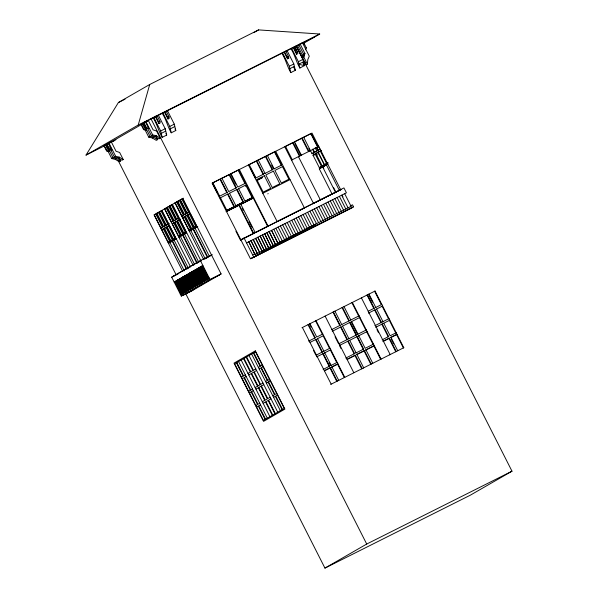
<?xml version="1.0" encoding="UTF-8"?>
<svg xmlns="http://www.w3.org/2000/svg" width="598" height="598" viewBox="0 0 598 598"><rect width="100%" height="100%" fill="white"/><g stroke="black" fill="none" stroke-linecap="round" stroke-linejoin="round"><path stroke-width="0.9" d="M304.853 64.719L305.115 61.953M305.443 49.791L306.288 47.713L303.582 42.383L298.851 44.813L303.649 54.261L302.476 57.804L306.071 64.89L307.379 64.143L307.813 59.523L309.278 56.182L302.521 42.877L302.065 43.138M301.87 57.236L302.341 55.009L297.55 45.568L299.127 44.775M302.476 57.804L303.784 57.049L304.95 53.506L300.159 44.065M149.724 84.49L118.397 102.535L86.007 155.099L138.228 125.027L149.724 84.49L258.583 29.9L319.721 34.011L303.35 43.437M305.361 49.313L306.288 47.713M175.476 281.299L182.016 293.977L181.261 294.358L181.912 293.977M153.252 118.083L158.47 115.414L165.22 128.727L166.715 135.081L162.17 137.361C158.515 131.179 157.222 124.182 153.252 118.083L158.47 115.414M156.788 116.259L157.222 116.012L159.92 121.349L160.167 122.919L158.889 123.554L155.517 116.902M162.342 113.523L167.56 110.862L174.31 124.167L175.805 130.521L171.26 132.801C167.604 126.619 166.311 119.622 162.342 113.523L167.56 110.862M165.878 111.699L166.311 111.452L169.01 116.789L169.256 118.359L167.978 118.995L164.6 112.342M284.551 51.906L284.125 52.153L287.503 58.806L288.774 58.163L288.535 56.593L285.829 51.264L284.551 51.906L287.257 57.236L287.503 58.806M285.403 51.51L285.829 51.264M286.412 51.054L287.085 50.666L293.835 63.979L295.322 70.332L290.778 72.612C287.122 66.423 285.837 59.434 281.867 53.334L282.54 52.945L289.29 66.258L290.778 72.612M293.214 47.593L294.919 46.704L297.625 52.033L297.864 53.603L296.593 54.246L293.214 47.593L151.07 118.98L366.716 544.045L324.946 568.1L185.679 293.596M296.601 51.114L294.493 46.95L294.919 46.704M295.502 46.495L296.167 46.106L302.924 59.419L304.36 65.668L299.867 68.052C296.212 61.871 294.926 54.874 290.957 48.774L291.622 48.386L298.38 61.699L299.867 68.052M253.761 32.673L258.583 29.9M146.189 130.035L143.64 129.684L140.934 124.347L141.3 124.137L144.006 129.474L146.189 130.035L142.81 123.382L143.296 123.106L150.046 136.411L153.619 137.226L157.61 139.626L156.302 140.373L152.318 137.974L148.745 137.166L144.948 129.676M148.797 128.533L146.248 128.181L143.542 122.844L143.909 122.635L146.615 127.972L148.797 128.533L145.426 121.88L148.274 120.415L153.066 129.856L156.624 131.029L160.219 138.116L158.911 138.871L154.927 136.471L151.354 135.656L147.557 128.174M109.202 151.444L106.653 151.092L103.947 145.763L104.314 145.553L107.02 150.883L109.202 151.444L105.824 144.791L115.975 139.685M111.811 149.941L109.262 149.59L106.556 144.26L106.922 144.043L109.628 149.38L111.811 149.941L108.432 143.288L111.28 141.823L116.072 151.272L119.637 152.438L123.233 159.531L121.925 160.279L117.941 157.887L114.368 157.072L110.57 149.582M141.988 123.853L142.444 123.592L145.822 130.244M144.604 122.351L145.06 122.089M105.001 145.262L105.457 145M107.61 143.759L108.066 143.498M144.357 122.665L145.658 121.917L140.934 124.347M148.274 120.415L143.542 122.844M104.822 145.613L141.427 124.526M145.449 122.216L156.295 115.967M110.69 142.466L111.131 142.212M113.986 140.777L114.667 140.388L109.449 143.057M296.242 46.315L297.55 45.568M111.751 158.575L113.059 157.82L116.632 158.634L120.624 161.034L119.316 161.781L115.332 159.389L111.751 158.575L107.954 151.085M114.368 157.072L115.668 156.317L119.249 157.132L123.233 159.531M148.745 137.166L150.046 136.411M151.354 135.656L152.662 134.909L156.235 135.724L160.219 138.116M115.332 159.389L116.632 158.634M117.941 157.887L119.249 157.132M152.318 137.974L153.619 137.226M154.927 136.471L156.235 135.724M301.033 55.764L302.341 55.009M303.649 54.261L304.95 53.506M303.171 56.481L304.479 55.734M183.294 198.177L154.052 214.906L182.801 271.582M212.425 183.033L212.866 182.779L219.653 196.166L219.219 196.413L227.225 192.362L220.438 178.981L212.425 183.033L217.224 192.481M229.079 174.683L229.52 174.429L236.307 187.809L235.874 188.064L229.079 174.683L221.514 178.473L221.948 178.226L228.742 191.607L236.307 187.809M238.139 170.138L238.587 169.884L245.374 183.265L244.926 183.519L238.139 170.138L230.581 173.928L231.03 173.674L237.817 187.054L245.374 183.265M256.325 161.019L256.744 160.772L263.539 174.153L263.113 174.399L256.325 161.019L248.761 164.809M265.392 156.474L265.826 156.22L272.613 169.6L272.18 169.854L265.392 156.474L257.828 160.264L258.261 160.017L265.049 173.398L264.615 173.644L272.613 169.6M274.475 151.914L274.908 151.668L281.695 165.048L281.262 165.302L274.475 151.914L266.902 155.712L267.343 155.465L274.131 168.845M285.837 146.218L293.065 142.563L299.852 155.943L291.532 160.114M294.889 141.681L302.147 138.011L308.934 151.391L299.852 155.943M303.238 137.495L311.222 133.451L318.016 146.839L308.934 151.391M161.056 228.159L162.566 227.404L155.779 214.024L154.269 214.779L161.056 228.159L163.232 226.911L156.444 213.523L158.395 212.514L165.183 225.902L163.665 226.657L156.878 213.277M163.665 226.657L165.84 225.401L159.053 212.021M166.281 225.154L167.836 224.37L161.049 210.989L159.487 211.774L166.281 225.154L168.449 223.899L161.662 210.518M174.108 220.647L175.625 219.885L168.838 206.504L167.32 207.259L174.108 220.647L176.283 219.391L169.496 206.011M176.724 219.145L178.234 218.382L171.447 205.002L169.929 205.757L176.724 219.145L178.899 217.889L172.104 204.509M181.725 216.259L184.117 214.884L177.329 201.496M184.55 214.63L186.06 213.875L179.273 200.494L177.763 201.249L184.55 214.63L186.733 213.381L179.938 199.994M187.167 213.127L188.632 212.395L181.844 199.007L180.379 199.747L187.167 213.127L189.559 211.752M167.836 224.37L169.286 223.54M164.816 228.144L163.366 228.974L169.757 241.57L168.24 242.332L161.856 229.737L164.031 228.481L170.423 241.076M164.465 228.234L166.027 227.449L172.418 240.045L170.856 240.83L164.465 228.234L166.64 226.978L173.031 239.574L168.24 242.332M167.081 226.732L169.249 225.476L175.64 238.071L173.465 239.32L167.081 226.732L168.636 225.947L175.027 238.542L173.465 239.32M175.984 221.709L173.809 222.964L180.2 235.56L178.69 236.315L172.299 223.719L176.425 221.462L182.809 234.057L181.299 234.812L174.908 222.217L177.083 220.968L183.474 233.564L181.299 234.812M177.516 220.714L179.699 219.466L186.083 232.054L183.907 233.31L177.516 220.714L180.484 219.122M182.525 217.836L184.917 216.454L191.308 229.049L189.132 230.305L182.741 217.709L184.251 216.947L190.642 229.542L189.132 230.305M185.35 216.207L187.525 214.951L193.916 227.546L191.741 228.802L185.35 216.207L186.86 215.452L193.251 228.04L191.741 228.802M187.966 214.704L189.431 213.964L195.815 226.56L194.35 227.3L187.966 214.704L190.358 213.322M227.225 192.362L226.791 192.616L220.004 179.236M228.025 193.939L227.591 194.193L233.982 206.788L226.403 210.586L234.416 206.534L228.025 193.939L220.019 197.99M237.107 189.387L236.659 189.648L243.042 202.236L235.477 206.033L243.491 201.982L237.107 189.387L229.086 193.438M252.117 197.691L252.565 197.43L246.174 184.834L245.726 185.096L252.117 197.691L245.315 201.1M291.869 159.98L292.287 159.741L285.5 146.353M310.444 150.629L310.026 150.875L308.83 148.513M303.657 137.248L312.014 153.708L320.109 149.156M322.711 165.84L319.347 167.687L313.001 155.188L316.364 153.342L317.217 155.009M319.347 167.687L325.319 164.338L322.24 166.042L315.901 153.544L320.879 150.748M321.589 150.337L318.129 152.228L324.475 164.727L327.928 162.835L324.475 164.727M316.409 153.32L313.001 155.188M319.018 151.817L315.901 153.544M178.69 236.315L180.865 235.066L174.474 222.471M194.35 227.3L196.525 226.044L190.142 213.449M176.261 238.737L168.427 243.244L170.153 242.362M186.703 232.719L178.869 237.227L180.603 236.345M197.146 226.702L189.312 231.217L191.046 230.335M172.336 241.106L169.937 242.482L184.319 270.819M176.829 238.52L174.078 240.104L188.452 268.442M182.054 235.507L180.379 236.472L194.761 264.809M193.012 229.086L207.386 257.424L207.82 257.177L193.446 228.84L197.766 226.463M233.982 206.788L234.416 206.534M226.806 211.371L227.24 211.116M243.042 202.236L243.491 201.982M234.379 207.573L234.812 207.319M235.889 206.811L236.33 206.564M226.051 211.752L239.35 205.047L253.731 233.384L240.426 240.09L235.904 231.179M243.461 203.021L243.894 202.767M244.971 202.259L245.404 202.012M252.528 198.469L252.961 198.222M267.777 193.872L268.21 193.617M319.295 168.838L327.868 163.957L319.295 168.838L332.025 193.939M193.042 290.097L181.276 296.047L171.686 277.158L200.412 260.616L211.52 255.04M172.882 276.523L201.167 260.235M204.112 259.203L210.115 255.75M207.424 257.514L205.204 258.792L190.829 230.454L193.647 228.832L191.704 229.834M207.82 257.177L212.342 254.688M240.426 240.09L343.932 187.914L346.414 192.803L246.54 242.893M242.781 238.849L245.352 237.361M255.608 232.473L268.098 226.179L239.342 169.503M289.604 215.422L290.037 215.175M174.175 282.047L202.894 265.512M291.555 214.413L291.121 214.667L303.179 208.62M177.539 280.17L176.888 280.544L183.317 293.222L182.562 293.603L176.133 280.925L178.189 279.789L184.625 292.474L183.87 292.856L177.434 280.17M182.113 277.532L188.549 290.217L187.794 290.598L181.358 277.913L182.764 277.158M188.445 290.217L182.009 277.539L184.072 276.403M188.639 273.772L189.297 273.398L187.884 274.153L194.32 286.838L195.075 286.457L188.534 273.779M191.255 272.269L197.684 284.954L196.929 285.336L190.493 272.651L191.898 271.896M303.978 208.216L304.419 207.962L275.663 151.287M326.351 196.966L313.06 203.664L313.494 203.41L284.745 146.734M327.861 196.204L327.412 196.465L341.137 189.521L241.263 239.604M273.794 229.221L280.006 242.033L282.278 240.897L275.842 228.212M180.26 294.044L181.665 293.289L175.58 281.292L174.825 281.673L181.927 295.666M208.328 277.883L208.979 277.502M181.261 294.358L208.672 278.571L202.244 265.886M186.03 275.274L185.275 275.656L191.704 288.341L193.117 287.586M192.556 271.522L198.984 284.207L197.579 284.962L191.143 272.277L193.206 271.148M200.943 283.078L200.293 283.452L194.26 271.559M181.276 296.047L209.995 279.505L221.103 273.936L182.771 198.364M254.673 253.873L248.805 241.756L255.025 254.561L350.578 206.624L350.226 205.936L352.499 204.8L353.515 206.803L350.316 208.642M221.103 273.936L191.495 291.077L182.54 295.562L210.391 279.528L219.339 275.035M262.051 251.018L255.615 238.34L262.051 251.018M273.181 245.457L266.97 232.644M340.733 189.753L311.984 133.077L212.103 183.16L250.442 258.732L353.515 206.803M253.515 257.133L314.256 224.841M255.01 256.4L252.438 257.888L351.856 207.835L344.717 193.759M334.499 311.401L334.932 311.147L341.727 324.535L341.286 324.781L349.292 320.737L342.505 307.357L342.063 307.604L348.858 320.991L349.292 320.737M397.737 350.749L390.95 337.369L396.997 334.334L396.594 334.566L403.381 347.954L403.792 347.715L375.036 291.039L374.602 291.293L381.389 304.674L381.823 304.419L375.335 307.708L375.776 307.454L368.981 294.074L368.547 294.328L372.539 302.199M241.428 377.166L243.169 376.164L236.382 362.784M245.344 374.909L243.603 375.918L236.815 362.53M247.953 373.406L250.353 372.031L243.558 358.651M255.787 368.899L253.395 370.274L246.608 356.894M258.403 367.396L260.137 366.395L253.35 353.007M262.32 365.139L260.579 366.14L253.784 352.76M242.227 378.743L243.969 377.742L250.36 390.337M246.144 376.486L244.403 377.488L250.794 390.083M248.753 374.983L251.145 373.608L257.536 386.196M256.587 370.476L254.195 371.851L260.586 384.447M259.196 368.966L260.937 367.964L267.328 380.56M263.113 366.716L261.378 367.718L267.762 380.313M309.188 340.845L308.755 341.099L315.243 337.81L308.456 324.43L308.022 324.684L314.81 338.064L315.243 337.81M331.89 329.468L331.464 329.707L340.21 325.29L333.422 311.909L333.004 312.149L339.791 325.536L340.21 325.29M316.043 339.387L315.609 339.634L321.993 352.229L322.434 351.983L316.043 339.387L309.988 342.422M332.69 331.038L332.264 331.285L341.01 326.867L347.401 339.462L346.975 339.701L340.591 327.106L341.01 326.867M374.258 308.217L373.825 308.463L367.037 295.083L367.471 294.836L374.258 308.217L368.204 311.252M350.092 322.315L349.666 322.554L356.057 335.149L356.483 334.91L350.092 322.315L342.101 326.351M357.17 333.602L351.183 321.799L351.602 321.552L357.993 334.147M369.003 312.829L368.6 313.06L375.058 309.794L381.449 322.382L381.038 322.621L374.647 310.026L375.058 309.794M248.619 391.339L252.535 389.081M255.144 387.579L262.978 383.064M265.587 381.561L269.504 379.311M249.418 392.908L253.335 390.658M255.944 389.149L263.778 384.641M266.387 383.139L270.303 380.881M317.179 356.587L316.738 356.842L330.799 349.763L330.358 350.009L336.749 362.605L337.182 362.358L330.694 365.64L329.102 362.493M324.31 353.044L324.744 352.798L331.135 365.393L330.694 365.64M341.039 348.604L339.44 345.457L339.873 345.21M375.394 325.424L374.983 325.656L389.014 318.592L388.58 318.839L382.189 306.243L382.623 305.997L376.135 309.286M382.526 321.874L382.959 321.627L376.568 309.031M358.359 335.971L358.793 335.725L365.184 348.32L373.503 344.142L373.07 344.396L366.679 331.8L367.112 331.546L339.44 345.457M376.194 326.994L375.761 327.248L389.814 320.162L389.38 320.416L395.764 333.011L396.205 332.757L390.15 335.792L383.759 323.204M255.809 405.504L257.544 404.502L251.16 391.907M259.719 403.246L257.985 404.255L251.594 391.66M262.335 401.744L264.727 400.368L258.336 387.773M270.169 397.236L267.769 398.612L261.386 386.016M272.778 395.734L274.519 394.732L268.128 382.137M276.695 393.477L274.953 394.478L268.562 381.883M256.602 407.081L258.343 406.079L265.131 419.46M260.519 404.824L258.777 405.825L265.572 419.205M263.135 403.321L265.527 401.946L272.314 415.326M270.961 398.814L268.569 400.189L275.357 413.569M273.578 397.304L275.319 396.302L282.106 409.69M277.494 395.054L275.753 396.055L282.54 409.436M329.618 366.148L329.184 366.402L322.793 353.807L323.226 353.553L329.618 366.148L323.129 369.437M354.592 353.627L354.151 353.881L347.767 341.286L348.2 341.032L354.592 353.627L345.831 358.053M324.684 370.633L330.417 367.725L337.205 381.105M331.935 366.963L331.509 367.209L337.982 363.928L331.935 366.963L338.722 380.35L338.296 380.59M363.666 349.075L363.233 349.329L356.842 336.734L357.275 336.48L363.666 349.075L355.668 353.119L356.102 352.872L349.71 340.277M354.95 355.451L355.384 355.205L362.179 368.585L361.738 368.839L354.95 355.451L347.46 359.211M388.633 336.554L388.199 336.801L381.808 324.213L382.249 323.959L388.633 336.554L382.144 339.843M364.047 350.891L364.466 350.652L371.253 364.033L370.835 364.272L364.047 350.891L356.475 354.689M365.976 349.89L365.542 350.144L374.303 345.719L365.976 349.89L372.771 363.27M388.999 338.378L389.433 338.132L396.227 351.512L395.786 351.759L388.999 338.378L382.944 341.413L389.433 338.132M363.27 368.069L363.689 367.822L356.901 354.442L364.466 350.652M389.739 354.793L390.173 354.547L361.416 297.871M314.503 37.016L296.339 46.121L511.993 471.194L470.215 495.249L324.946 568.1M118.397 102.535L125.042 99.201M138.228 125.027L319.721 34.011M294.493 46.95L296.167 46.106M106.556 144.26L108.432 143.288M103.947 145.763L107.363 144.081M86.007 155.099L104.074 146.039M104.912 145.62L109.083 143.527M287.257 57.236L288.535 56.593M296.593 54.246L296.346 52.676L297.625 52.033M158.889 123.554L158.649 121.985L159.92 121.349M167.978 118.995L167.739 117.425L169.01 116.789M289.29 66.258L293.835 63.979M298.38 61.699L302.924 59.419M162.17 137.361L160.675 131.007L165.22 128.727M171.26 132.801L169.765 126.447L174.31 124.167M289.626 68.748L294.171 66.468M303.261 61.908L298.716 64.188L304.36 65.668L302.782 62.566M161.019 133.496L165.564 131.216M170.109 128.936L174.653 126.656M263.539 174.153L255.966 177.95L249.179 164.57M273.697 169.092L281.695 165.048M318.016 146.839L318.771 146.458M246.174 184.834L238.168 188.886L238.617 188.624L245.008 201.22L252.565 197.43M257.095 180.245L262.402 177.584L256.841 180.559M245.486 186.255L247.004 185.492M318.659 149.993L316.753 150.98L315.161 147.833M316.043 151.496L314.189 152.46L312.597 149.313M172.299 223.719L173.809 222.964M312.014 153.708L313.434 152.998M161.856 229.737L163.366 228.974M226.485 211.498L253.724 197.841M262.799 193.289L290.037 179.624M240.433 204.538L253.283 198.088L267.665 226.425M183.907 233.31L185.425 232.555L179.034 219.959M194.32 228.331L196.316 227.3M173.869 240.112L175.378 239.35M174.945 239.604L172.56 240.859L186.935 269.197M170.819 241.861L172.77 240.852M324.938 165.698L322.621 166.864L335.762 192.773M277.547 221.469L288.804 215.826M171.686 277.158L178.159 273.906M193.857 270.767L193.102 271.148L199.538 283.833L201.601 282.704L195.165 270.019L194.41 270.401L200.838 283.078M187.338 274.527L186.576 274.908L193.012 287.586M184.722 276.029L183.317 276.784L189.745 289.469M179.497 279.042L178.092 279.797L184.52 292.474M252.625 254.883L254.898 253.746L255.907 255.75L316.529 223.704L309.876 211.146M208.777 278.563L207.371 279.318L200.935 266.641L201.69 266.26L208.126 278.945M250.442 258.732L252.715 257.589M253.545 257.17L351.856 207.835M192.362 287.967L193.767 287.212M301.968 327.719L375.036 291.039M323.608 335.59L317.119 338.879L317.553 338.625L323.944 351.22M351.183 321.799L359.929 317.381L359.503 317.62L365.894 330.216L366.312 329.976L339.073 343.633M316.379 355.018L329.999 348.186L329.565 348.44L323.174 335.844M324.363 370.76L330.417 367.725M347.064 359.376L355.384 355.205M390.539 337.601L396.594 334.566M330.716 384.394L403.792 347.715M366.716 544.045L511.993 471.194M177.905 286.106L182.016 293.977M303.216 42.593L304.375 44.872M303.784 57.049L307.379 64.143M293.64 47.347L296.346 52.676M293.723 67.185L295.322 70.332M287.93 56.504L288.774 58.163M318.286 146.069L319.885 149.216M320.266 151.002L326.605 163.501M342.146 195.247L342.983 196.899M310.803 133.698L317.59 147.078M326.321 164.734L339.462 190.642M341.652 195.21L348.088 207.887M317.022 147.878L318.218 150.24M316.11 147.317L317.71 150.464M318.031 152.318L324.37 164.816M339.387 196.346L345.823 209.031M322.987 166.707L323.81 168.33M333.669 187.757L335.725 191.809M312.978 149.081L314.578 152.228M315.139 153.963L321.477 166.461M337.115 197.482L343.551 210.167M313.001 152.699L314.234 155.129M334.85 198.626L341.279 211.303M301.706 138.258L308.501 151.638M332.578 199.762L339.014 212.447M330.305 200.898L336.741 213.583M328.04 202.034L334.469 214.719M294.567 141.808L301.355 155.188L300.921 155.443L294.926 143.632M325.768 203.178L332.204 215.856M292.646 142.802L299.434 156.183M323.496 204.314L329.932 216.999M391.339 339.178L393.738 343.902M298.454 156.691L320.401 199.949M321.231 205.45L327.659 218.135M318.958 206.594L325.394 219.272M316.686 207.73L323.122 220.415M376.957 329.61L378.556 332.757M314.421 208.866L320.849 221.552M312.149 210.003L318.584 222.688M307.611 212.283L314.04 224.968M373.87 345.965L380.657 359.346L381.09 359.099L352.342 302.424L351.901 302.67L358.695 316.058L359.129 315.804L350.368 320.229L350.802 319.982L344.014 306.595M305.339 213.419L311.775 226.104M303.081 214.555L309.517 227.233M300.816 215.691L307.245 228.369M298.544 216.827L304.98 229.512M271.694 165.16L273.293 168.307M296.272 217.964L302.708 230.649M294.007 219.107L300.435 231.785M291.734 220.243L298.17 232.928M289.462 221.38L295.898 234.065M342.527 326.104L348.911 338.7M287.197 222.523L293.625 235.201M284.925 223.659L291.361 236.337L289.096 237.473L282.652 224.796M280.387 225.932L286.816 238.617L284.551 239.753L278.115 227.076M250.756 168.748L255.548 178.197M248.424 164.951L277.18 221.626M325.103 316.08L353.852 372.756M335.059 336.794L338.655 343.88M277.958 243.042L271.522 230.365L277.741 243.169M337.564 364.175L344.351 377.555L344.777 377.308L316.021 320.633L315.587 320.887L322.374 334.267L322.808 334.02L316.753 337.055L309.966 323.675L309.532 323.922L311.132 327.069M269.235 231.508L275.454 244.32L269.018 231.635M267.149 233.564L272.785 244.664M329.984 367.972L336.771 381.36M230.978 174.721L235.769 184.162M257.888 237.197L264.107 250.009L258.074 238.116M240.867 204.284L255.241 232.622M242.482 208.582L243.304 210.204M249.06 221.537L251.93 227.21M302.401 327.465L331.157 384.14M313.546 350.548L315.946 355.264M238.916 205.293L253.298 233.631M253.35 239.477L259.562 252.281L253.133 239.604M229.535 193.184L235.926 205.772M251.078 240.613L257.297 253.425L250.861 240.74M244.059 237.997L253.642 256.886M220.453 197.736L226.844 210.332M175.005 128.951L175.805 130.521M165.033 112.095L167.739 117.425M163.015 113.142L169.765 126.447M165.915 133.511L166.715 135.081M155.943 116.655L158.649 121.985M153.925 117.694L160.675 131.007M156.011 136.471L157.61 139.626M145.905 121.596L152.662 134.909M182.554 198.491L189.342 211.871M195.008 228.055L209.382 256.393M174.937 202.879L203.686 259.554M251.609 354.016L280.365 410.691M172.329 204.381L201.078 261.057M249 355.518L277.756 412.194M200.412 260.616L209.995 279.505M201.586 266.26L208.022 278.945M198.895 262.425L184.513 234.087L185.821 233.34L183.003 234.85L197.377 263.187M246.174 357.148L252.961 370.528L250.786 371.777L243.999 358.396M260.152 384.693L253.761 372.098L251.586 373.354L257.97 385.949M260.945 386.271L267.336 398.866L265.161 400.114L258.77 387.526M274.923 413.823L268.136 400.436L265.961 401.692L272.748 415.072M200.285 267.014L206.714 279.7M182.569 235.096L196.944 263.434M198.977 267.769L205.413 280.447M166.887 207.513L173.674 220.894L171.499 222.15L164.712 208.769L166.177 208.029L172.964 221.41M197.669 268.517L204.105 281.202M196.368 269.272L202.797 281.95M164.495 208.889L193.244 265.564M241.166 360.026L269.922 416.701M195.06 270.019L201.496 282.704M193.752 270.774L200.188 283.459M161.879 210.399L190.635 267.074M238.557 361.528L267.313 418.204M192.451 271.522L198.88 284.207M191.794 271.903L198.23 284.581M189.843 273.024L196.279 285.709M172.127 241.114L186.09 268.644M187.234 274.527L193.662 287.212M185.926 275.282L192.466 287.959M184.618 276.037L191.158 288.714L190.403 289.096L183.967 276.411M183.422 276.784L189.85 289.462L189.095 289.843L182.659 277.158M180.701 278.294L187.137 290.972M119.024 157.879L120.624 161.034M179.901 279.834L185.933 291.719L186.583 291.346L185.178 292.101L178.742 279.416M179.393 279.042L185.829 291.727M118.157 160.503L175.976 274.46M108.918 143.012L115.668 156.317M109.755 146.824L111.445 150.15M176.784 280.544L183.22 293.229M106.309 144.514L113.059 157.82M106.728 147.497L107.565 149.164M198.424 268.136L197.774 268.517L204.21 281.195L203.455 281.576L197.019 268.891L198.424 268.136M260.16 236.061L266.372 248.865L260.16 236.061M262.425 234.924L268.644 247.729L262.425 234.924M264.697 233.788L270.916 246.593L264.697 233.788M207.476 279.318L206.818 279.692L200.382 267.014L199.627 267.388L206.063 280.073L207.476 279.318M255.346 350.847L234.02 363.121L263.576 421.373L284.895 409.092L255.346 350.847M255.525 351.759L234.64 363.786L263.397 420.461L284.282 408.434L255.525 351.759M176.619 202.019L175.154 202.752L181.942 216.132L183.407 215.4L176.619 202.019M264.338 175.73L256.766 179.527L263.157 192.122L270.722 188.325L264.338 175.73M273.413 171.178L265.848 174.975L272.24 187.563L279.804 183.773L273.413 171.178M282.495 166.625L274.931 170.415L281.314 183.01L288.886 179.221L282.495 166.625M199.082 267.762L198.327 268.143L204.755 280.828L205.518 280.447L199.082 267.762M196.473 269.264L195.71 269.646L202.146 282.331L202.901 281.95L196.473 269.264M189.947 273.024L189.192 273.406L195.621 286.083L196.383 285.702L189.947 273.024M180.805 278.287L180.05 278.668L186.479 291.346L187.241 290.972L180.805 278.287"/></g></svg>
